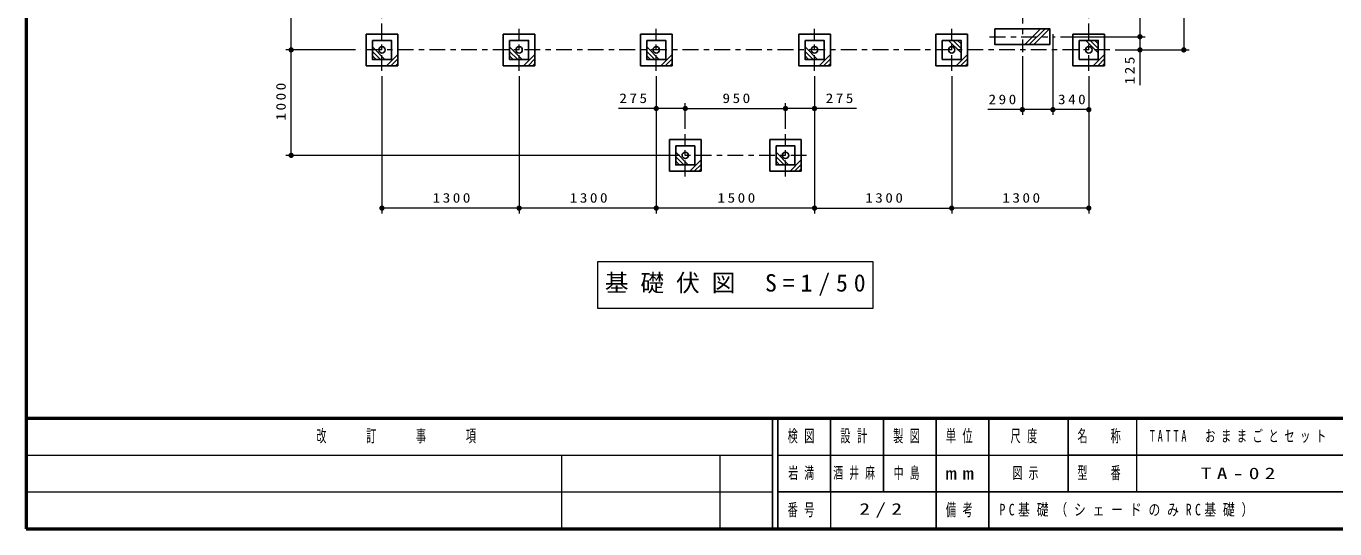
# Model space of a CAD drawing. Units: millimetres on the paper, scale 1:50. Extents: x -385 to 0, y -297 to 267.
# Drawn here: x -385 to -136.9, y -297 to -201.7 of the extents above; entities that cross this region are included whole.
import ezdxf

# ---------------------------------------------------------------- set-up
doc = ezdxf.new("R2010")
doc.units = ezdxf.units.MM
doc.linetypes.add('USER2', pattern=[6, 3, -1, 1, -1])
doc.layers.add('LY_1', color=7, linetype='Continuous', lineweight=25)
doc.styles.add('ＭＳ ゴシック', font='')
doc.styles.get('ＭＳ ゴシック').set_extended_font_data('MS Gothic')

# ---------------------------------------------------------------- blocks, each defined once
blk = doc.blocks.new('filled_dot')
at = {"color": 0, "linetype": 'Continuous', "lineweight": -2, "const_width": 1.25}
blk.add_lwpolyline([(-0.625, 0, 1), (0.625, 0, 1)], format="xyb", close=True, dxfattribs=at)

msp = doc.modelspace()

# ---------------------------------------------------------------- linework, layer by layer
at = {"layer": 'LY_1', "lineweight": 50}
for p, q in [((-385, -30), (-385, -297)), ((-385, -276), (0, -276)), ((-385, -297), (0, -297))]:
    msp.add_line(p, q, dxfattribs=at)
at = {"layer": 'LY_1', "linetype": 'USER2', "lineweight": 13}
for p, q in [((-317.557, -210.181), (-317.557, -82.181)), ((-183.557, -210.181), (-183.557, -82.181)), ((-196.157, -180.181), (-196.157, -206.621)), ((-291.557, -210.181), (-291.557, -202.181)), ((-265.557, -210.181), (-265.557, -202.181)), ((-235.557, -210.181), (-235.557, -202.181)), ((-209.557, -210.181), (-209.557, -202.181)), ((-202.357, -203.681), (-189.957, -203.681)), ((-179.557, -206.181), (-321.557, -206.181)), ((-260.057, -230.181), (-260.057, -222.181)), ((-241.057, -230.181), (-241.057, -222.181)), ((-237.057, -226.181), (-264.057, -226.181))]:
    msp.add_line(p, q, dxfattribs=at)
at = {"layer": 'LY_1', "lineweight": 13}
for p, q in [((-334.77, -206.181), (-334.77, -166.181)), ((-165.557, -166.181), (-165.557, -206.181)), ((-173.868, -193.181), (-173.868, -203.681)), ((-195.695, -205.181), (-192.695, -202.181)), ((-194.847, -205.181), (-191.847, -202.181)), ((-193.998, -205.181), (-190.998, -202.181)), ((-190.357, -203.181), (-190.357, -218.509)), ((-316.981, -207.981), (-319.357, -205.605)), ((-290.981, -207.981), (-293.357, -205.605)), ((-264.981, -207.981), (-267.357, -205.605)), ((-234.981, -207.981), (-237.357, -205.605)), ((-207.757, -206.758), (-210.133, -204.381)), ((-207.757, -205.909), (-209.285, -204.381)), ((-207.757, -205.061), (-208.436, -204.381)), ((-188.957, -203.681), (-172.868, -203.681)), ((-181.757, -206.758), (-184.133, -204.381)), ((-181.757, -205.909), (-183.285, -204.381)), ((-181.757, -205.061), (-182.436, -204.381)), ((-173.868, -203.681), (-173.868, -212.85)), ((-322.557, -206.181), (-335.77, -206.181)), ((-322.557, -206.181), (-335.77, -206.181)), ((-334.77, -226.181), (-334.77, -206.181)), ((-317.829, -207.981), (-319.357, -206.454)), ((-318.678, -207.981), (-319.357, -207.302)), ((-316.704, -209.181), (-314.557, -207.034)), ((-315.856, -209.181), (-314.557, -207.883)), ((-291.829, -207.981), (-293.357, -206.454)), ((-292.678, -207.981), (-293.357, -207.302)), ((-290.704, -209.181), (-288.557, -207.034)), ((-289.856, -209.181), (-288.557, -207.883)), ((-265.829, -207.981), (-267.357, -206.454)), ((-266.678, -207.981), (-267.357, -207.302)), ((-264.704, -209.181), (-262.557, -207.034)), ((-263.856, -209.181), (-262.557, -207.883)), ((-235.829, -207.981), (-237.357, -206.454)), ((-236.678, -207.981), (-237.357, -207.302)), ((-234.704, -209.181), (-232.557, -207.034)), ((-233.856, -209.181), (-232.557, -207.883)), ((-206.557, -207.034), (-208.704, -209.181)), ((-206.557, -207.883), (-207.856, -209.181)), ((-196.157, -207.401), (-196.157, -218.509)), ((-180.557, -207.034), (-182.704, -209.181)), ((-180.557, -207.883), (-181.856, -209.181)), ((-178.557, -206.181), (-164.557, -206.181)), ((-315.007, -209.181), (-314.557, -208.731)), ((-289.007, -209.181), (-288.557, -208.731)), ((-263.007, -209.181), (-262.557, -208.731)), ((-233.007, -209.181), (-232.557, -208.731)), ((-206.557, -208.731), (-207.007, -209.181)), ((-180.557, -208.731), (-181.007, -209.181)), ((-317.557, -211.181), (-317.557, -237.181)), ((-291.557, -211.181), (-291.557, -237.181)), ((-265.557, -211.181), (-265.557, -237.181)), ((-235.557, -211.181), (-235.557, -237.181)), ((-209.557, -211.181), (-209.557, -237.181)), ((-183.557, -211.181), (-183.557, -218.509)), ((-183.557, -211.181), (-183.557, -237.181)), ((-260.057, -217.289), (-272.691, -217.289)), ((-265.557, -217.723), (-265.557, -237.181)), ((-260.057, -221.181), (-260.057, -216.289)), ((-260.057, -217.289), (-241.057, -217.289)), ((-241.057, -221.181), (-241.057, -216.289)), ((-227.579, -217.289), (-241.057, -217.289)), ((-190.357, -217.509), (-202.707, -217.509)), ((-183.557, -217.509), (-190.357, -217.509)), ((-259.481, -227.981), (-261.857, -225.605)), ((-240.481, -227.981), (-242.857, -225.605)), ((-261.057, -226.181), (-335.77, -226.181)), ((-260.329, -227.981), (-261.857, -226.454)), ((-261.178, -227.981), (-261.857, -227.302)), ((-259.204, -229.181), (-257.057, -227.034)), ((-258.356, -229.181), (-257.057, -227.883)), ((-241.329, -227.981), (-242.857, -226.454)), ((-242.178, -227.981), (-242.857, -227.302)), ((-240.204, -229.181), (-238.057, -227.034)), ((-239.356, -229.181), (-238.057, -227.883)), ((-257.507, -229.181), (-257.057, -228.731)), ((-238.507, -229.181), (-238.057, -228.731)), ((-291.557, -236.181), (-317.557, -236.181)), ((-265.557, -236.181), (-291.557, -236.181)), ((-235.557, -236.181), (-265.557, -236.181)), ((-235.557, -236.181), (-209.557, -236.181)), ((-183.557, -236.181), (-209.557, -236.181)), ((-276.707, -246.36), (-276.707, -255.16)), ((-224.407, -246.36), (-276.707, -246.36)), ((-224.407, -255.16), (-224.407, -246.36)), ((-276.707, -255.16), (-224.407, -255.16)), ((-174.5, -276), (-174.5, -290)), ((-385, -283), (-243.5, -283)), ((-283.5, -283), (-283.5, -297)), ((-253.5, -283), (-253.5, -297)), ((-242.5, -283), (-187.5, -283)), ((-385, -290), (-243.5, -290)), ((-232.5, -290), (-232.5, -297))]:
    msp.add_line(p, q, dxfattribs=at)
at = {"layer": 'LY_1'}
for p, q in [((-314.557, -203.181), (-320.557, -203.181)), ((-320.557, -203.181), (-320.557, -209.181)), ((-314.557, -209.181), (-314.557, -203.181)), ((-288.557, -203.181), (-294.557, -203.181)), ((-294.557, -203.181), (-294.557, -209.181)), ((-288.557, -209.181), (-288.557, -203.181)), ((-262.557, -203.181), (-268.557, -203.181)), ((-268.557, -203.181), (-268.557, -209.181)), ((-262.557, -209.181), (-262.557, -203.181)), ((-232.557, -203.181), (-238.557, -203.181)), ((-238.557, -203.181), (-238.557, -209.181)), ((-232.557, -209.181), (-232.557, -203.181)), ((-212.557, -209.181), (-212.557, -203.181)), ((-212.557, -203.181), (-206.557, -203.181)), ((-206.557, -203.181), (-206.557, -209.181)), ((-186.557, -209.181), (-186.557, -203.181)), ((-186.557, -203.181), (-180.557, -203.181)), ((-180.557, -203.181), (-180.557, -209.181)), ((-320.557, -209.181), (-314.557, -209.181)), ((-294.557, -209.181), (-288.557, -209.181)), ((-268.557, -209.181), (-262.557, -209.181)), ((-238.557, -209.181), (-232.557, -209.181)), ((-206.557, -209.181), (-212.557, -209.181)), ((-180.557, -209.181), (-186.557, -209.181)), ((-257.057, -223.181), (-263.057, -223.181)), ((-263.057, -223.181), (-263.057, -229.181)), ((-257.057, -229.181), (-257.057, -223.181)), ((-238.057, -223.181), (-244.057, -223.181)), ((-244.057, -223.181), (-244.057, -229.181)), ((-238.057, -229.181), (-238.057, -223.181)), ((-263.057, -229.181), (-257.057, -229.181)), ((-244.057, -229.181), (-238.057, -229.181)), ((-243.5, -276), (-243.5, -297)), ((-242.5, -276), (-242.5, -297)), ((-232.5, -276), (-232.5, -290)), ((-222.5, -276), (-222.5, -290)), ((-212.5, -276), (-212.5, -297)), ((-202.5, -276), (-202.5, -290)), ((-187.5, -276), (-187.5, -290)), ((-187.5, -283), (-70, -283)), ((-242.5, -290), (0, -290)), ((-202.5, -290), (-202.5, -297))]:
    msp.add_line(p, q, dxfattribs=at)
for points in [[(-201.357, -202.181), (-201.357, -205.181), (-190.957, -205.181), (-190.957, -202.181)], [(-319.357, -204.381), (-319.357, -207.981), (-315.757, -207.981), (-315.757, -204.381)], [(-293.357, -204.381), (-293.357, -207.981), (-289.757, -207.981), (-289.757, -204.381)], [(-267.357, -204.381), (-267.357, -207.981), (-263.757, -207.981), (-263.757, -204.381)], [(-237.357, -204.381), (-237.357, -207.981), (-233.757, -207.981), (-233.757, -204.381)], [(-211.357, -204.381), (-207.757, -204.381), (-207.757, -207.981), (-211.357, -207.981)], [(-185.357, -204.381), (-181.757, -204.381), (-181.757, -207.981), (-185.357, -207.981)], [(-261.857, -224.381), (-261.857, -227.981), (-258.257, -227.981), (-258.257, -224.381)], [(-242.857, -224.381), (-242.857, -227.981), (-239.257, -227.981), (-239.257, -224.381)]]:
    msp.add_lwpolyline(points, close=True, dxfattribs=at)
for centre in [(-317.557, -206.181), (-291.557, -206.181), (-265.557, -206.181), (-235.557, -206.181), (-209.557, -206.181), (-183.557, -206.181), (-260.057, -226.181), (-241.057, -226.181)]:
    msp.add_circle(centre, 0.605, dxfattribs=at)

# ---------------------------------------------------------------- block references
at = {"layer": 'LY_1', "lineweight": 13, "xscale": 0.4, "yscale": 0.4}
for p, rotation in [((-173.868, -203.681), 90), ((-173.868, -203.681), 270), ((-334.77, -206.181), 90), ((-334.77, -206.181), 270), ((-173.868, -206.181), 90), ((-165.557, -206.181), 90), ((-260.057, -217.289), 180), ((-241.057, -217.289), 180), ((-235.557, -217.289), 180), ((-190.357, -217.509), 180), ((-183.557, -217.509), 180), ((-334.77, -226.181), 90), ((-291.557, -236.181), 180), ((-265.557, -236.181), 180), ((-235.557, -236.181), 180), ((-209.557, -236.181), 180), ((-183.557, -236.181), 180)]:
    msp.add_blockref('filled_dot', p, dxfattribs=dict(at, rotation=rotation))
for p in [(-265.557, -217.289), (-260.057, -217.289), (-241.057, -217.289), (-196.157, -217.509), (-190.357, -217.509), (-317.557, -236.181), (-291.557, -236.181), (-265.557, -236.181), (-235.557, -236.181), (-209.557, -236.181)]:
    msp.add_blockref('filled_dot', p, dxfattribs=at)

# ---------------------------------------------------------------- texts
at = {"layer": 'LY_1', "char_height": 1.833, "attachment_point": 8, "rotation": 90, "style": 'ＭＳ ゴシック'}
for s, insert in [('\\T1.33;\\W1.15;125', (-174.868, -209.85)), ('\\T1.33;\\W1.15;1000', (-335.77, -215.76))]:
    msp.add_mtext(s, dxfattribs=dict(at, insert=insert))
at = {"layer": 'LY_1', "style": 'ＭＳ ゴシック'}
for s, insert, char_height, attachment_point in [('\\T1.33;\\W1.15;275', (-269.691, -216.289), 1.833, 8), ('\\T1.33;\\W1.15;950', (-250.142, -216.289), 1.833, 8), ('\\T1.33;\\W1.15;275', (-230.579, -216.289), 1.833, 8), ('\\T1.33;\\W1.15;290', (-199.707, -216.509), 1.833, 8), ('\\T1.33;\\W1.15;340', (-186.542, -216.509), 1.833, 8), ('\\T1.33;\\W1.15;1300', (-304.136, -235.181), 1.833, 8), ('\\T1.33;\\W1.15;1300', (-278.136, -235.181), 1.833, 8), ('\\T1.33;\\W1.15;1500', (-250.136, -235.181), 1.833, 8), ('\\T1.33;\\W1.15;1300', (-222.136, -235.181), 1.833, 8), ('\\T1.33;\\W1.15;1300', (-196.136, -235.181), 1.833, 8), ('\\T1.5;基礎伏図\\~S=1/50', (-275.307, -250.76), 3.299, 4), ('\\T1.64;\\W0.6;名\u3000称', (-181, -279.5), 2.346, 5), ('\\T1.64;\\W0.6;改\u3000\u3000訂\u3000\u3000事\u3000\u3000項', (-314.25, -279.5), 2.346, 5), ('\\T1.64;\\W0.6;検図', (-237.5, -279.5), 2.346, 5), ('\\T1.64;\\W0.6;設計', (-227.5, -279.5), 2.346, 5), ('\\T1.64;\\W0.6;製図', (-217.5, -279.5), 2.346, 5), ('\\T1.64;\\W0.6;単位', (-207.5, -279.5), 2.346, 5), ('\\T1.64;\\W0.6;尺度', (-195.25, -279.5), 2.346, 5), ('\\T1.54;\\W0.65;TATTA\u3000おままごとセット', (-154.75, -279.5), 2.199, 5), ('\\T1.64;\\W0.6;岩満', (-237.5, -286.5), 2.199, 5), ('\\T1.64;\\W0.6;酒井麻', (-232, -286.5), 2.199, 4), ('\\T1.64;\\W0.6;中島', (-217.5, -286.5), 2.199, 5), ('\\T1.64;\\W0.6;図示', (-198, -286.5), 2.199, 4), ('\\T1.64;\\W0.6;型\u3000番', (-181, -286.5), 2.346, 5), ('\\T1.5;\\W1.35;mm', (-207.5, -286.5), 2.346, 5), ('\\T1.5;\\W1.35;TA-02', (-154.75, -286.5), 2.199, 5), ('\\T1.64;\\W0.6;番号', (-237.5, -293.5), 2.346, 5), ('\\T1.5;\\W1.35;2/2', (-222.5, -293.5), 2.199, 5), ('\\T1.64;\\W0.6;備考', (-207.5, -293.5), 2.346, 5), ('\\T1.57;\\W0.75;PC基礎（シェードのみRC基礎）', (-200.5, -293.5), 2.199, 4)]:
    msp.add_mtext(s, dxfattribs=dict(at, insert=insert, char_height=char_height, attachment_point=attachment_point))

doc.saveas('drawing.dxf')
